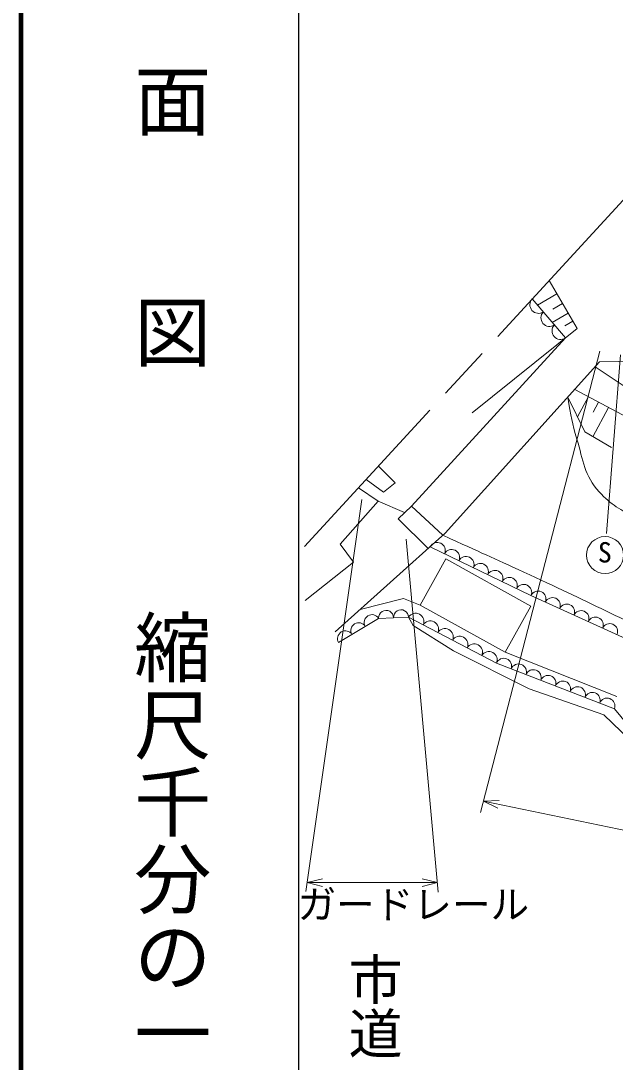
# Model space of a CAD drawing. Units: millimetres, scale not verified. Extents: x 40000 to 680000, y 20000 to 380000.
# Drawn here: x 40000 to 78508, y 261614 to 329118 of the extents above; entities that cross this region are included whole.
import ezdxf
from ezdxf.enums import TextEntityAlignment as Align

# ---------------------------------------------------------------- set-up
doc = ezdxf.new("R2010")
doc.units = ezdxf.units.MM
doc.header["$LTSCALE"] = 1000
doc.linetypes.add('CHAIN', pattern=[18.5, 12, -1.5, 3.5, -1.5])
for name, color, linetype, lineweight in [('M-BGD', 7, 'Continuous', 13), ('M-BGD-HTXT', 7, 'Continuous', 13), ('M-BMK', 2, 'CHAIN', 13), ('M-STR-HTXT', 7, 'Continuous', 13), ('M-TTL', 2, 'Continuous', 140), ('M-TTL-BAND', 7, 'Continuous', 25)]:
    doc.layers.add(name, color=color, linetype=linetype, lineweight=lineweight)
doc.styles.add('@ＭＳ ゴシック', font='')
doc.styles.add('ＭＳ ゴシック', font='')
doc.styles.get('@ＭＳ ゴシック').set_extended_font_data('@MS Gothic')
doc.styles.get('ＭＳ ゴシック').set_extended_font_data('MS Gothic')

msp = doc.modelspace()

# ---------------------------------------------------------------- linework, layer by layer
at = {"layer": 'M-BGD'}
for p, q in [((74233, 312284), (76040, 309166)), ((74735, 311419), (73479, 310691)), ((73138, 311093), (75286, 308559)), ((75098, 310791), (74471, 310427)), ((75462, 310163), (74432, 309566)), ((75761, 309648), (75246, 309350)), ((65312, 297665), (75286, 308559)), ((76040, 309166), (69250, 303700)), ((78856, 307465), (77952, 295879)), ((67489, 295900), (77503, 307021)), ((77208, 306693), (82257, 303297)), ((77503, 307021), (81682, 307074)), ((75889, 305228), (84245, 300745)), ((75439, 304728), (76539, 302466)), ((76770, 304755), (76065, 303440)), ((78084, 304050), (77069, 302157)), ((77427, 304402), (77075, 303745)), ((76539, 302466), (78267, 301460)), ((64244, 299174), (63171, 300257)), ((62364, 299380), (63490, 298571)), ((63490, 298571), (64244, 299174)), ((63153, 297985), (61879, 298852)), ((60681, 295186), (63153, 297985)), ((63153, 297985), (64868, 297239)), ((64450, 296836), (65312, 297665)), ((65312, 297665), (67343, 295770)), ((66398, 294922), (64450, 296836)), ((60368, 289517), (67489, 295900)), ((61553, 294023), (60681, 295186)), ((58428, 291551), (61553, 294023)), ((67547, 294237), (65881, 291237)), ((73047, 291184), (67547, 294237)), ((64791, 291673), (61979, 290961)), ((65881, 291237), (64791, 291673)), ((65881, 291237), (71382, 288184)), ((71382, 288184), (73047, 291184)), ((65420, 289912), (65122, 290458)), ((68037, 288289), (65420, 289912)), ((72931, 285817), (68037, 288289)), ((71382, 288184), (78626, 285328)), ((77766, 284139), (72931, 285817)), ((80601, 281401), (77766, 284139))]:
    msp.add_line(p, q, dxfattribs=at)
for points in [[(99885, 280546), (92127, 283401), (83259, 287227), (73054, 291858), (66519, 295030)], [(78462, 284529), (70816, 287477), (65122, 290458), (63184, 290385), (60591, 288810)], [(85158, 281960), (82654, 281791), (79989, 282663), (78462, 284529)]]:
    msp.add_lwpolyline(points, dxfattribs=at)
msp.add_circle((77852, 294486), 1200, dxfattribs=at)
for centre, radius, start, end in [((73539, 310708), 556, 136.10575, 304.4473), ((74255, 309863), 556, 136.10575, 304.4473), ((74971, 309018), 556, 136.10575, 304.4473), ((66977, 294787), 519, 336.2363, 151.97761), ((67911, 294333), 519, 336.2363, 151.97761), ((68844, 293880), 519, 336.2363, 151.97761), ((69778, 293427), 519, 336.2363, 151.97761), ((70712, 292974), 519, 336.2363, 151.97761), ((71645, 292520), 519, 336.2363, 151.97761), ((72579, 292067), 519, 336.2363, 151.97761), ((73514, 291639), 510, 336.65295, 154.52579), ((74442, 291218), 510, 336.65295, 154.52579), ((75370, 290797), 510, 336.65295, 154.52579), ((62754, 290118), 506, 31.91669, 210.63871), ((63668, 290418), 485, 0.39849, 183.89668), ((64637, 290454), 485, 0.39849, 183.89668), ((65580, 290177), 537, 336.30959, 148.43491), ((76297, 290376), 510, 336.65295, 154.52579), ((77225, 289955), 510, 336.65295, 154.52579), ((61890, 289593), 506, 31.91669, 210.63871), ((66529, 289680), 537, 336.30959, 148.43491), ((67478, 289183), 537, 336.30959, 148.43491), ((78153, 289534), 510, 336.65295, 154.52579), ((61026, 289068), 506, 31.91669, 210.63871), ((68427, 288686), 537, 336.30959, 148.43491), ((69376, 288190), 537, 336.30959, 148.43491), ((70325, 287693), 537, 336.30959, 148.43491), ((71290, 287281), 512, 340.2915, 157.53718), ((72246, 286913), 512, 340.2915, 157.53718), ((73201, 286544), 512, 340.2915, 157.53718), ((74157, 286176), 512, 340.2915, 157.53718), ((75113, 285807), 512, 340.2915, 157.53718), ((76069, 285439), 512, 340.2915, 157.53718), ((77024, 285070), 512, 340.2915, 157.53718), ((77980, 284702), 512, 340.2915, 157.53718)]:
    msp.add_arc(centre, radius, start, end, dxfattribs=at)
for points, knots in [([(75439, 304728), (75633, 303456), (75719, 303043), (76028, 301995), (76437, 300604), (76504, 299650), (77481, 298579), (78250, 297737), (78852, 297422), (79856, 296882), (81564, 295965), (82651, 295726), (84457, 295019), (86239, 294322), (87217, 293871), (89039, 293287), (90107, 292945), (90714, 292740), (91826, 292596), (92530, 292505), (92938, 292753), (93643, 292669), (94249, 292597), (94550, 292376), (95121, 292160), (97819, 291142), (99325, 290539), (101906, 289252), (103362, 288526), (103937, 287726), (105294, 286828), (108284, 284847), (109885, 283586), (113090, 281975), (116622, 280200), (118892, 279870), (122686, 278759), (126818, 277548), (129097, 276614), (133358, 275992), (135972, 275610), (137483, 275591), (140118, 275774), (142398, 275931), (143725, 276116), (145843, 276973), (147865, 277792), (148752, 278746), (150532, 280008), (152399, 281332), (153345, 282208), (155184, 283570), (156731, 284715), (157454, 285604), (159182, 286451), (160265, 286981), (160969, 287041), (162135, 287347), (163420, 287684), (164176, 287709), (165481, 287959), (166038, 288065), (166214, 288099), (166906, 288235)], [0, 0, 0, 0, 1, 1, 1, 2, 2, 2, 3, 3, 3, 4, 4, 4, 5, 5, 5, 6, 6, 6, 7, 7, 7, 8, 8, 8, 9, 9, 9, 10, 10, 10, 11, 11, 11, 12, 12, 12, 13, 13, 13, 14, 14, 14, 15, 15, 15, 16, 16, 16, 17, 17, 17, 18, 18, 18, 19, 19, 19, 20, 20, 20, 21, 21, 21, 21]), ([(67343, 295770), (69900, 294613), (70546, 294316), (72596, 293377), (76762, 291468), (79026, 290245), (83231, 288424), (86304, 287093), (88051, 286407), (91155, 285153), (94793, 283682), (96785, 282733), (100496, 281457), (105447, 279755), (108318, 279085), (113411, 277871), (120192, 276255), (124034, 275389), (130967, 274657), (140376, 273664), (145724, 273020), (155168, 273600), (159442, 273863), (161885, 274185), (165972, 275463), (168750, 276332), (169816, 276742), (172902, 278201)], [0, 0, 0, 0, 1, 1, 1, 2, 2, 2, 3, 3, 3, 4, 4, 4, 5, 5, 5, 6, 6, 6, 7, 7, 7, 8, 8, 8, 9, 9, 9, 9])]:
    msp.add_open_spline(points, degree=3, knots=knots, dxfattribs=at)
at = {"layer": 'M-BMK'}
msp.add_line((58374, 295042), (106132, 346964), dxfattribs=at)
at = {"layer": 'M-STR-HTXT'}
for p, q in [((77508, 307698), (69785, 277806)), ((62090, 298095), (58470, 272684)), ((64975, 295523), (67046, 272634)), ((69970, 278524), (71000, 278567)), ((69970, 278524), (145954, 262863)), ((69970, 278524), (70899, 278077)), ((58551, 273253), (59551, 273503)), ((66996, 273253), (65996, 273503)), ((58551, 273253), (66996, 273253)), ((58551, 273253), (59551, 273003)), ((66996, 273253), (65996, 273003))]:
    msp.add_line(p, q, dxfattribs=at)
at = {"layer": 'M-TTL'}
msp.add_line((40000, 380000), (40000, 20000), dxfattribs=at)
at = {"layer": 'M-TTL-BAND'}
msp.add_line((58000, 370000), (58000, 20000), dxfattribs=at)

# ---------------------------------------------------------------- texts
at = {"layer": 'M-BGD', "style": 'ＭＳ ゴシック'}
msp.add_text('S', height=1320, dxfattribs=at).set_placement((77388, 295324), align=Align.TOP_LEFT)
at = {"layer": 'M-BGD-HTXT', "style": '@ＭＳ ゴシック'}
msp.add_text('市道二ッ橋線', height=2566, rotation=270, dxfattribs=at).set_placement((62938, 258253), align=Align.MIDDLE_CENTER)
at = {"layer": 'M-STR-HTXT', "style": 'ＭＳ ゴシック'}
msp.add_text('ガードレール', height=1833, dxfattribs=at).set_placement((65430, 272753), align=Align.TOP_CENTER)
at = {"layer": 'M-TTL-BAND', "style": '@ＭＳ ゴシック'}
for s, p in [('平\u3000\u3000面\u3000\u3000図', (49777, 306475)), ('縮尺千分の一', (49777, 261030))]:
    msp.add_text(s, height=3666, rotation=270, dxfattribs=at).set_placement(p, align=Align.MIDDLE_RIGHT)

doc.saveas('drawing.dxf')
